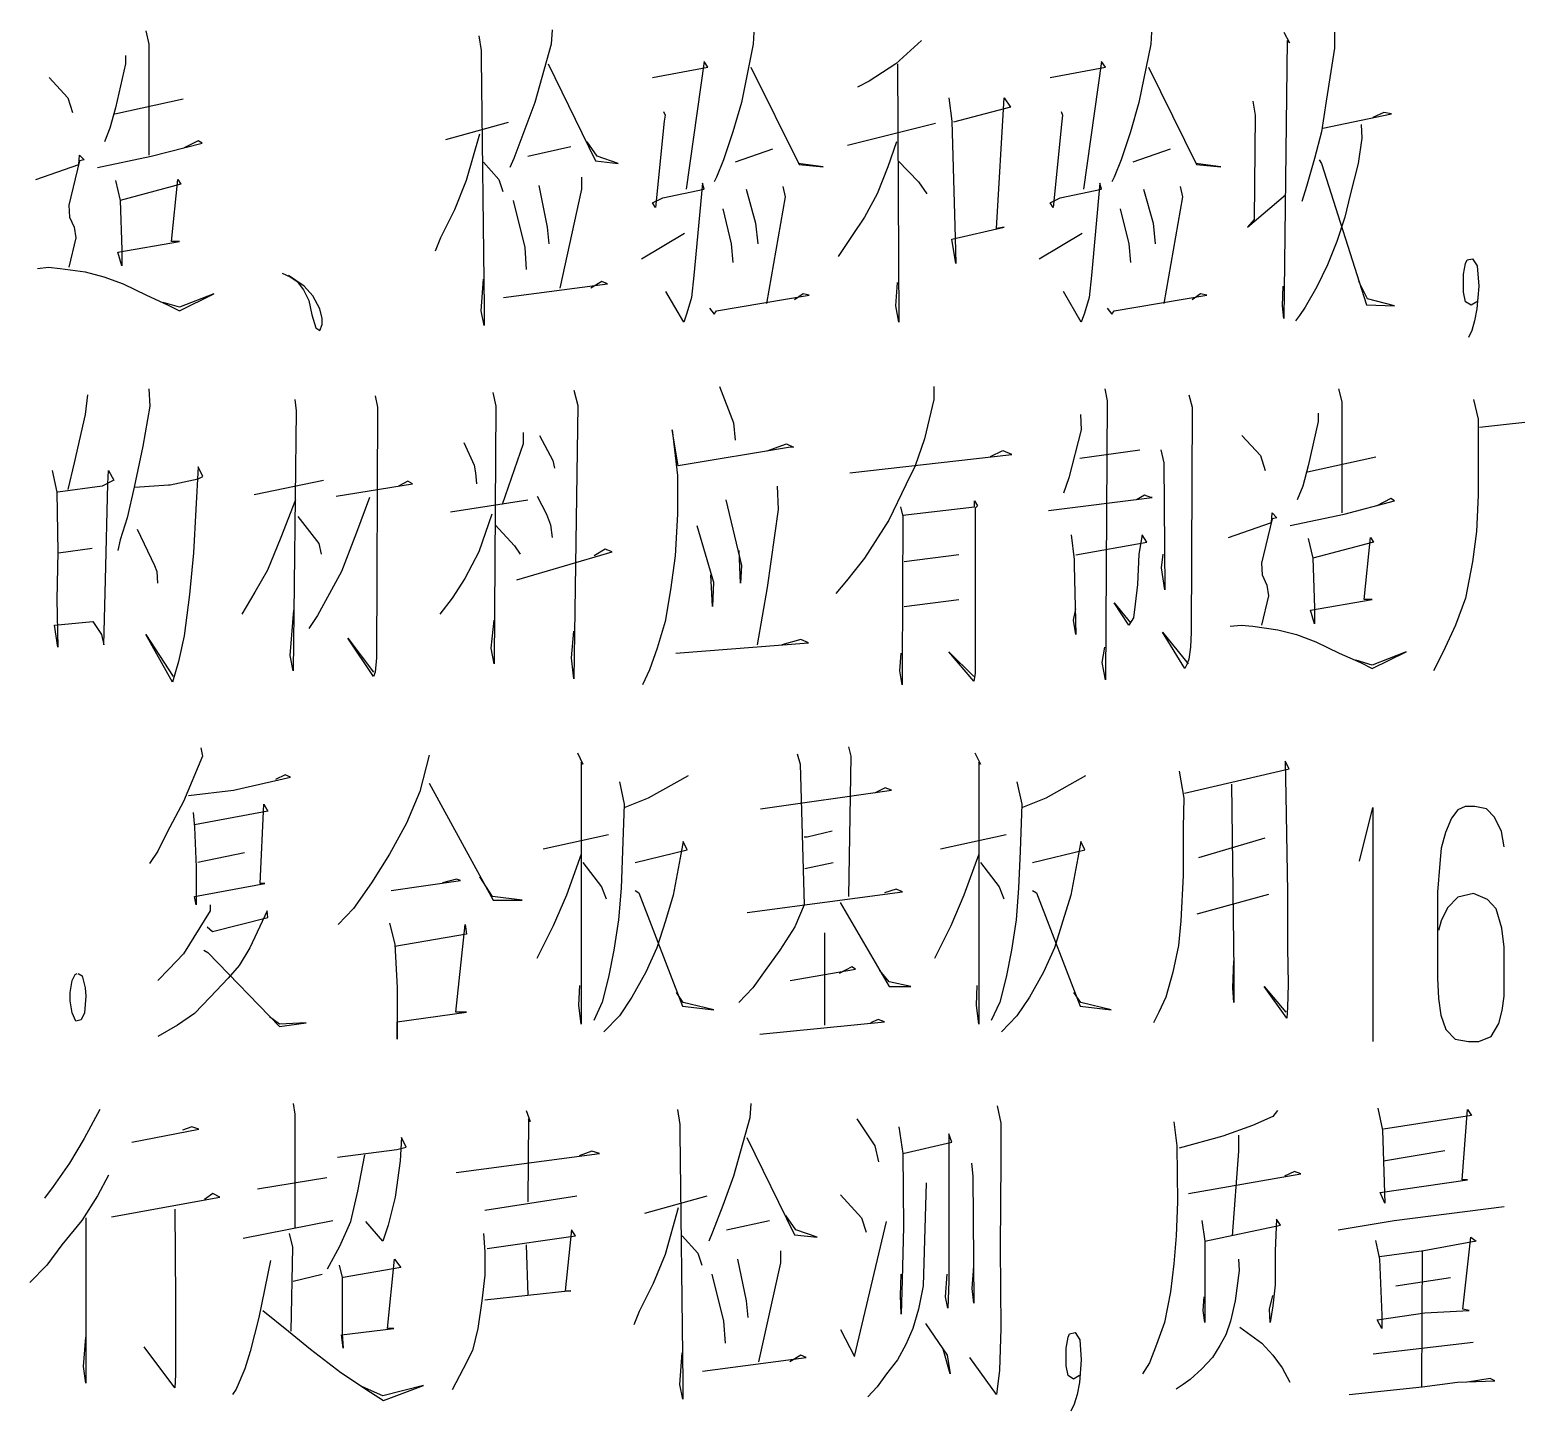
# Model space of a CAD drawing. Extents: x 0 to 8410, y 0 to 11890.
# Drawn here: x 6720.4 to 6969.6, y 11384.8 to 11616.4 of the extents above; entities that cross this region are included whole.
import ezdxf

# ---------------------------------------------------------------- set-up
doc = ezdxf.new("R2010")
doc.units = 0
doc.header["$MEASUREMENT"] = 0
doc.layers.add('6', color=7, linetype='Continuous')
doc.layers.add('8', color=7, linetype='Continuous')

# ---------------------------------------------------------------- blocks, each defined once
blk = doc.blocks.new('BLKENT759')
at = {"layer": '8', "color": 2, "linetype": 'Continuous'}
for p, q in [((6807.94, 11616.4), (6807.81, 11614)), ((6739.83, 11616.2), (6740.36, 11614)), ((6740.36, 11614), (6740.36, 11603.1)), ((6795.65, 11615.4), (6796.04, 11612.9)), ((6807.81, 11614), (6805.06, 11604.2)), ((6841.66, 11614), (6839.7, 11604.2)), ((6841.79, 11616), (6841.66, 11614)), ((6869.9, 11614.6), (6865.58, 11610.7)), ((6908.33, 11614), (6906.37, 11604.2)), ((6908.46, 11616), (6908.33, 11614)), ((6930.68, 11616), (6931.6, 11614.2)), ((6931.2, 11614.6), (6930.68, 11568)), ((6931.6, 11614.2), (6931.2, 11614.6)), ((6939.18, 11616), (6939.18, 11613.3)), ((6736.43, 11612.1), (6736.43, 11610.7)), ((6796.04, 11612.9), (6796.04, 11611.5)), ((6796.04, 11611.5), (6796.56, 11569.7)), ((6939.18, 11613.3), (6937.74, 11604.4)), ((6736.43, 11610.7), (6734.74, 11603.3)), ((6807.28, 11610.7), (6815.26, 11594.4)), ((6824.8, 11608.4), (6834.08, 11610.1)), ((6833.43, 11611.1), (6830.42, 11589.7)), ((6834.08, 11610.1), (6833.43, 11611.1)), ((6841.27, 11610.1), (6849.38, 11593.8)), ((6865.58, 11610.7), (6861.14, 11607.8)), ((6865.85, 11610.7), (6866.11, 11567.4)), ((6891.47, 11608.4), (6900.75, 11610.1)), ((6900.09, 11611.1), (6897.09, 11589.7)), ((6900.75, 11610.1), (6900.09, 11611.1)), ((6907.94, 11610.1), (6916.04, 11593.8)), ((6723.62, 11608.4), (6726.76, 11605)), ((6861.14, 11607.8), (6859.18, 11606.8)), ((6726.76, 11605), (6727.55, 11602.5)), ((6734.61, 11602.3), (6746.11, 11604.8)), ((6805.06, 11604.2), (6803.23, 11599.3)), ((6839.7, 11604.2), (6838.26, 11599.3)), ((6874.47, 11605), (6875, 11601.1)), ((6882.45, 11583.1), (6883.75, 11605)), ((6883.75, 11605), (6884.8, 11603.4)), ((6906.37, 11604.2), (6904.93, 11599.3)), ((6925.45, 11604.4), (6925.85, 11602.1)), ((6937.74, 11604.4), (6936.96, 11599.3)), ((6734.74, 11603.3), (6733.82, 11599.9)), ((6740.36, 11603.1), (6740.36, 11595.4)), ((6826.63, 11602.7), (6826.89, 11602.1)), ((6826.89, 11602.1), (6826.76, 11601.1)), ((6884.8, 11603.4), (6875.26, 11600.9)), ((6893.3, 11602.7), (6893.56, 11602.1)), ((6893.56, 11602.1), (6893.43, 11601.1)), ((6925.85, 11602.1), (6925.71, 11584.6)), ((6937.22, 11599.9), (6948.72, 11602.3)), ((6947.41, 11602.5), (6945.58, 11601.7)), ((6948.72, 11602.3), (6947.41, 11602.5)), ((6733.82, 11599.9), (6732.91, 11597.6)), ((6790.16, 11598), (6800.62, 11600.9)), ((6795.78, 11598.9), (6793.56, 11591.1)), ((6803.23, 11599.3), (6801.53, 11594.8)), ((6826.76, 11601.1), (6825.32, 11586.6)), ((6838.26, 11599.3), (6836.7, 11594.6)), ((6872.25, 11600.7), (6857.48, 11597)), ((6875, 11601.1), (6875.52, 11581.5)), ((6893.43, 11601.1), (6891.99, 11586.6)), ((6904.93, 11599.3), (6903.36, 11594.6)), ((6936.96, 11599.3), (6935.78, 11594.8)), ((6943.62, 11600.5), (6943.75, 11598.2)), ((6740.75, 11595.2), (6749.25, 11597.4)), ((6748.59, 11597.8), (6746.24, 11596.6)), ((6749.25, 11597.4), (6748.59, 11597.8)), ((6803.89, 11595.2), (6811.07, 11596.8)), ((6815.52, 11595.2), (6813.82, 11597.6)), ((6844.93, 11596.4), (6838.66, 11594.2)), ((6865.72, 11597.6), (6864.28, 11593.4)), ((6911.6, 11596.4), (6905.32, 11594.2)), ((6943.75, 11598.2), (6943.1, 11594)), ((6721.4, 11591.3), (6728.59, 11593.8)), ((6728.72, 11594.4), (6726.89, 11587)), ((6728.59, 11593.8), (6728.72, 11595.4)), ((6728.72, 11595.4), (6729.51, 11594.6)), ((6729.51, 11594.6), (6728.72, 11594.4)), ((6731.73, 11593.3), (6740.75, 11595.2)), ((6796.43, 11594.2), (6799.05, 11591.3)), ((6801.53, 11594.8), (6800.88, 11593.3)), ((6815.26, 11594.4), (6819.05, 11594)), ((6819.05, 11594), (6815.52, 11595.2)), ((6836.7, 11594.6), (6835.52, 11591.7)), ((6853.43, 11593.4), (6849.24, 11594)), ((6849.38, 11593.8), (6853.43, 11593.4)), ((6865.98, 11594.4), (6869.38, 11590.9)), ((6903.36, 11594.6), (6902.19, 11591.7)), ((6920.09, 11593.4), (6915.91, 11594)), ((6916.04, 11593.8), (6920.09, 11593.4)), ((6935.78, 11594.8), (6934.47, 11590.1)), ((6936.56, 11594.6), (6936.96, 11594)), ((6936.96, 11594), (6944.54, 11570.3)), ((6943.1, 11594), (6941.79, 11588.7)), ((6744.15, 11580.9), (6745.19, 11591.3)), ((6745.19, 11591.3), (6745.72, 11590.5)), ((6799.05, 11591.3), (6799.7, 11589.3)), ((6812.91, 11591.7), (6812.91, 11589.7)), ((6835.52, 11591.7), (6835.13, 11590.9)), ((6864.28, 11593.4), (6862.45, 11588.9)), ((6902.19, 11591.7), (6901.79, 11590.9)), ((6734.74, 11591.1), (6735.52, 11587.8)), ((6745.72, 11590.5), (6735.52, 11587.8)), ((6793.56, 11591.1), (6791.6, 11586.2)), ((6805.72, 11590.3), (6807.15, 11583.3)), ((6812.91, 11589.7), (6809.24, 11573.1)), ((6826.5, 11588.2), (6833.43, 11589.7)), ((6833.17, 11590.7), (6831.73, 11575.2)), ((6833.43, 11589.7), (6833.17, 11590.7)), ((6840.49, 11589.7), (6842.06, 11584)), ((6846.63, 11590.1), (6847.02, 11588.4)), ((6862.45, 11588.9), (6860.36, 11585)), ((6869.38, 11590.9), (6870.81, 11588.9)), ((6893.17, 11588.2), (6900.09, 11589.7)), ((6899.83, 11590.7), (6898.39, 11575.2)), ((6900.09, 11589.7), (6899.83, 11590.7)), ((6907.15, 11589.7), (6908.72, 11584)), ((6913.3, 11590.1), (6913.69, 11588.4)), ((6934.47, 11590.1), (6933.69, 11587.6)), ((6726.89, 11587), (6727.02, 11585)), ((6735.52, 11587.8), (6735.78, 11579.5)), ((6801.4, 11587.8), (6803.36, 11579.9)), ((6824.8, 11587.4), (6826.5, 11588.2)), ((6825.32, 11586.6), (6824.8, 11587.4)), ((6836.56, 11586.4), (6838, 11580.5)), ((6847.02, 11588.4), (6843.89, 11570.5)), ((6891.47, 11587.4), (6893.17, 11588.2)), ((6891.99, 11586.6), (6891.47, 11587.4)), ((6903.23, 11586.4), (6904.67, 11580.5)), ((6913.69, 11588.4), (6910.55, 11570.5)), ((6924.54, 11583.3), (6930.94, 11588.7)), ((6941.79, 11588.7), (6940.88, 11585)), ((6727.02, 11585), (6727.81, 11583.3)), ((6791.6, 11586.2), (6789.24, 11581.5)), ((6842.06, 11584), (6842.45, 11580.5)), ((6860.36, 11585), (6858.26, 11581.9)), ((6908.72, 11584), (6909.11, 11580.5)), ((6925.71, 11584.6), (6924.54, 11583.3)), ((6940.88, 11585), (6939.57, 11580.9)), ((6728.07, 11581.5), (6726.89, 11576.6)), ((6727.81, 11583.3), (6728.07, 11581.5)), ((6789.24, 11581.5), (6788.33, 11579.3)), ((6807.15, 11583.3), (6807.42, 11580.5)), ((6822.97, 11578), (6830.16, 11582.3)), ((6858.26, 11581.9), (6855.91, 11578.4)), ((6875, 11581.3), (6883.75, 11583.3)), ((6875.52, 11581.5), (6875.65, 11577.2)), ((6883.75, 11583.3), (6882.45, 11583.1)), ((6889.64, 11578), (6896.83, 11582.3)), ((6735.13, 11579.1), (6745.45, 11580.9)), ((6735.78, 11576.8), (6735.13, 11579.1)), ((6735.78, 11579.5), (6735.78, 11576.8)), ((6745.45, 11580.9), (6744.15, 11580.9)), ((6803.36, 11579.9), (6803.62, 11576.2)), ((6838, 11580.5), (6838.26, 11577.4)), ((6875.65, 11577.2), (6875, 11581.3)), ((6904.67, 11580.5), (6904.93, 11577.4)), ((6939.57, 11580.9), (6938, 11577)), ((6721.66, 11576.4), (6723.49, 11576.6)), ((6723.49, 11576.6), (6725.45, 11576.4)), ((6725.45, 11576.4), (6729.64, 11575.8)), ((6938, 11577), (6936.17, 11573.3)), ((6960.81, 11575.4), (6961.14, 11577.2)), ((6961.14, 11577.2), (6961.4, 11577.8)), ((6961.4, 11577.8), (6962.32, 11578)), ((6962.32, 11578), (6963.1, 11576.8)), ((6963.1, 11576.8), (6963.36, 11573.4)), ((6729.64, 11575.8), (6732.77, 11575)), ((6732.77, 11575), (6736.04, 11573.8)), ((6762.71, 11575.6), (6764.02, 11575)), ((6766.37, 11573.4), (6763.75, 11575.2)), ((6764.02, 11575), (6765.19, 11574.2)), ((6765.19, 11574.2), (6766.24, 11572.8)), ((6796.04, 11569.3), (6796.43, 11574.6)), ((6816.3, 11574.2), (6814.47, 11573.1)), ((6817.22, 11573.8), (6816.3, 11574.2)), ((6831.73, 11575.2), (6831.34, 11571.5)), ((6865.58, 11570.1), (6865.85, 11574)), ((6898.39, 11575.2), (6898, 11571.5)), ((6944.67, 11571.3), (6943.23, 11574.2)), ((6960.81, 11572.4), (6960.81, 11575.4)), ((6736.04, 11573.8), (6739.96, 11571.9)), ((6739.96, 11571.9), (6743.49, 11570.3)), ((6745.45, 11569.3), (6751.21, 11572.1)), ((6751.21, 11572.1), (6745.45, 11569.9)), ((6766.24, 11572.8), (6767.15, 11571)), ((6767.81, 11571.8), (6766.37, 11573.4)), ((6768.98, 11569.6), (6767.81, 11571.8)), ((6799.83, 11571.5), (6817.22, 11573.8)), ((6830.03, 11567.4), (6827.02, 11572.5)), ((6831.34, 11571.5), (6830.55, 11568.9)), ((6835.52, 11569.3), (6851.07, 11571.9)), ((6850.03, 11572.1), (6848.59, 11571.1)), ((6851.07, 11571.9), (6850.03, 11572.1)), ((6896.7, 11567.4), (6893.69, 11572.5)), ((6898, 11571.5), (6897.22, 11568.9)), ((6902.19, 11569.3), (6917.74, 11571.9)), ((6916.7, 11572.1), (6915.26, 11571.1)), ((6917.74, 11571.9), (6916.7, 11572.1)), ((6930.42, 11570.1), (6930.55, 11573.4)), ((6936.17, 11573.3), (6934.21, 11569.9)), ((6961.14, 11570.8), (6960.81, 11572.4)), ((6963.36, 11573.4), (6963.03, 11569.6)), ((6745.45, 11569.9), (6742.71, 11570.7)), ((6743.49, 11570.3), (6745.45, 11569.3)), ((6767.15, 11571), (6767.68, 11568.6)), ((6769.38, 11568), (6768.98, 11569.6)), ((6796.56, 11566.8), (6796.04, 11569.3)), ((6796.56, 11569.7), (6796.56, 11566.8)), ((6830.55, 11568.9), (6830.03, 11567.4)), ((6834.34, 11569.7), (6835.13, 11568.7)), ((6835.13, 11568.7), (6835.52, 11569.3)), ((6866.11, 11567.4), (6865.58, 11570.1)), ((6897.22, 11568.9), (6896.7, 11567.4)), ((6901.01, 11569.7), (6901.79, 11568.7)), ((6901.79, 11568.7), (6902.19, 11569.3)), ((6930.68, 11568), (6930.42, 11570.1)), ((6934.21, 11569.9), (6933.3, 11568.5)), ((6944.54, 11570.3), (6949.24, 11570.1)), ((6949.24, 11570.1), (6944.67, 11571.3)), ((6962.05, 11570.2), (6961.14, 11570.8)), ((6963.03, 11570.8), (6962.05, 11570.2)), ((6963.03, 11569.6), (6962.64, 11567.6)), ((6767.68, 11568.6), (6768.33, 11566.4)), ((6768.33, 11566.4), (6768.98, 11566)), ((6768.98, 11566), (6769.38, 11567)), ((6769.38, 11567), (6769.38, 11568)), ((6933.3, 11568.5), (6932.64, 11567.6)), ((6962.64, 11567.6), (6962.19, 11566)), ((6962.19, 11566), (6961.6, 11564.8)), ((6836.04, 11556.6), (6838.39, 11550.5)), ((6871.99, 11556.6), (6871.99, 11554.4)), ((6730.03, 11555.2), (6729.64, 11551.9)), ((6740.36, 11556.2), (6740.49, 11553.3)), ((6764.8, 11554.4), (6765.06, 11552.5)), ((6778.26, 11555), (6778.66, 11553.1)), ((6798, 11555.6), (6798.53, 11553.3)), ((6811.6, 11556), (6812.25, 11553.4)), ((6871.99, 11554.4), (6870.42, 11547.8)), ((6900.62, 11556.2), (6901.01, 11554.2)), ((6901.01, 11554.2), (6900.75, 11507.4)), ((6914.73, 11555.2), (6915.26, 11553.1)), ((6939.83, 11556.2), (6940.36, 11554)), ((6940.36, 11554), (6940.36, 11543.1)), ((6962.45, 11554.4), (6963.23, 11551.1)), ((6729.64, 11551.9), (6727.81, 11543.8)), ((6740.49, 11553.3), (6739.31, 11546.6)), ((6765.06, 11552.5), (6764.54, 11508.9)), ((6778.66, 11553.1), (6778.53, 11511.1)), ((6798.53, 11553.3), (6798.26, 11510.1)), ((6812.25, 11553.4), (6811.6, 11507.6)), ((6896.56, 11551.9), (6896.7, 11549.3)), ((6915.26, 11553.1), (6915.13, 11515.4)), ((6936.43, 11552.1), (6936.43, 11550.7)), ((6985.06, 11552.1), (6963.49, 11549.7)), ((6829.11, 11543.3), (6828.07, 11549.3)), ((6828.07, 11549.3), (6828.98, 11541.7)), ((6838.39, 11550.5), (6838.66, 11547.6)), ((6896.7, 11549.3), (6894.6, 11541.3)), ((6936.43, 11550.7), (6934.73, 11543.3)), ((6963.23, 11551.1), (6963.23, 11544.4)), ((6739.31, 11546.6), (6737.87, 11539.7)), ((6793.17, 11547.2), (6794.87, 11543.4)), ((6803.1, 11547), (6799.57, 11536.8)), ((6803.1, 11548.9), (6803.1, 11547)), ((6805.85, 11548.4), (6808.07, 11544.2)), ((6844.02, 11545.8), (6847.28, 11547)), ((6847.28, 11547), (6848.46, 11546.4)), ((6870.42, 11547.8), (6868.85, 11543.3)), ((6923.62, 11548.4), (6926.76, 11545)), ((6808.07, 11544.2), (6808.33, 11542.9)), ((6847.94, 11546.4), (6829.11, 11543.3)), ((6848.46, 11546.4), (6847.94, 11546.4)), ((6857.87, 11542.1), (6885.06, 11545.2)), ((6883.49, 11545.8), (6881.4, 11544.8)), ((6885.06, 11545.2), (6883.62, 11545.8)), ((6896.43, 11544.6), (6906.5, 11546)), ((6910.03, 11546), (6910.55, 11543.8)), ((6926.76, 11545), (6927.54, 11542.5)), ((6934.6, 11542.3), (6946.11, 11544.8)), ((6963.23, 11544.4), (6963.23, 11538.4)), ((6724.15, 11542.5), (6724.93, 11538.9)), ((6727.81, 11543.8), (6726.76, 11539.3)), ((6733.43, 11540.3), (6733.56, 11542.5)), ((6733.56, 11542.5), (6734.47, 11540.9)), ((6748.59, 11543.1), (6748.2, 11536)), ((6749.38, 11541.5), (6748.59, 11543.1)), ((6748.59, 11541.1), (6749.38, 11541.5)), ((6794.87, 11543.4), (6795.13, 11542.1)), ((6795.13, 11542.1), (6795.26, 11540.3)), ((6828.98, 11541.7), (6828.98, 11535.2)), ((6868.85, 11543.3), (6867.28, 11540.1)), ((6910.55, 11543.8), (6910.68, 11522.5)), ((6934.73, 11543.3), (6933.82, 11539.9)), ((6940.36, 11543.1), (6940.36, 11535.4)), ((6732.51, 11539.9), (6725.06, 11538.9)), ((6734.47, 11540.9), (6732.51, 11539.9)), ((6733.04, 11524.2), (6733.43, 11540.3)), ((6737.87, 11539.7), (6736.7, 11534.6)), ((6738, 11539.7), (6743.62, 11540.1)), ((6743.62, 11540.1), (6743.89, 11540.1)), ((6743.89, 11540.1), (6748.59, 11541.1)), ((6758, 11538.5), (6769.64, 11540.9)), ((6771.73, 11538.2), (6784.54, 11540.3)), ((6783.75, 11540.7), (6782.19, 11539.9)), ((6784.54, 11540.3), (6783.75, 11540.7)), ((6845.72, 11539.9), (6845.85, 11536)), ((6867.28, 11540.1), (6864.41, 11534.2)), ((6894.6, 11541.3), (6893.69, 11538.7)), ((6933.82, 11539.9), (6932.9, 11537.6)), ((6724.93, 11538.9), (6725.06, 11528.9)), ((6764.93, 11537.6), (6762.45, 11531.3)), ((6777.35, 11538), (6775.13, 11532.1)), ((6790.94, 11535.6), (6803.89, 11537.6)), ((6805.45, 11538.2), (6807.02, 11535.2)), ((6837.09, 11537.6), (6839.7, 11526.6)), ((6878.79, 11536.4), (6878.79, 11537.4)), ((6878.79, 11537.4), (6879.31, 11536.6)), ((6879.31, 11536.6), (6878.92, 11536.2)), ((6891.2, 11535.8), (6908.59, 11538)), ((6907.28, 11538.4), (6905.98, 11537.6)), ((6908.33, 11538), (6907.28, 11538.4)), ((6908.59, 11538), (6908.33, 11538)), ((6940.75, 11535.2), (6949.24, 11537.4)), ((6948.59, 11537.8), (6946.24, 11536.6)), ((6949.24, 11537.4), (6948.59, 11537.8)), ((6963.23, 11538.4), (6962.97, 11532.3)), ((6736.7, 11534.6), (6735.52, 11530.9)), ((6748.2, 11536), (6747.81, 11528.7)), ((6765.32, 11534.8), (6768.85, 11530.3)), ((6797.87, 11535.2), (6795.65, 11528.9)), ((6807.02, 11535.2), (6807.68, 11533.4)), ((6828.98, 11535.2), (6828.59, 11528.2)), ((6845.85, 11536), (6844.02, 11522.9)), ((6864.41, 11534.2), (6860.36, 11527.8)), ((6866.37, 11536.4), (6866.76, 11534.8)), ((6866.76, 11534.8), (6866.63, 11509.1)), ((6866.76, 11535), (6878.79, 11536.4)), ((6878.92, 11536.2), (6878.92, 11508.5)), ((6928.72, 11534.4), (6926.89, 11527)), ((6928.59, 11533.8), (6928.72, 11535.4)), ((6928.72, 11535.4), (6929.51, 11534.6)), ((6929.51, 11534.6), (6928.72, 11534.4)), ((6931.73, 11533.3), (6940.75, 11535.2)), ((6738.4, 11532.7), (6741.27, 11526.6)), ((6775.13, 11532.1), (6772.64, 11525.6)), ((6798.4, 11533.4), (6801.66, 11529.9)), ((6807.68, 11533.4), (6807.94, 11531.3)), ((6832.25, 11533.3), (6835, 11523.8)), ((6895, 11531.7), (6895.52, 11527.6)), ((6906.89, 11531.7), (6906.37, 11528.5)), ((6907.68, 11530.5), (6906.89, 11531.7)), ((6921.4, 11531.3), (6928.59, 11533.8)), ((6962.97, 11532.3), (6962.32, 11527.2)), ((6725.19, 11528.7), (6730.81, 11529.5)), ((6735.52, 11530.9), (6735.13, 11529.1)), ((6762.45, 11531.3), (6760.23, 11525.8)), ((6768.85, 11530.3), (6769.24, 11528.5)), ((6801.66, 11529.9), (6802.58, 11528.5)), ((6816.83, 11529.3), (6815, 11528.2)), ((6818, 11528.9), (6816.83, 11529.3)), ((6839.57, 11523.6), (6839.31, 11529.1)), ((6895.78, 11528.4), (6907.68, 11530.5)), ((6934.73, 11531.1), (6935.52, 11527.8)), ((6945.71, 11530.5), (6935.52, 11527.8)), ((6944.15, 11520.9), (6945.19, 11531.3)), ((6945.19, 11531.3), (6945.71, 11530.5)), ((6725.06, 11528.9), (6724.93, 11520.9)), ((6741.27, 11526.6), (6741.66, 11525.6)), ((6747.81, 11528.7), (6747.15, 11521.7)), ((6795.65, 11528.9), (6793.3, 11524.4)), ((6802.06, 11524.2), (6818, 11528.9)), ((6828.59, 11528.2), (6827.81, 11522.5)), ((6839.7, 11526.6), (6839.57, 11523.6)), ((6860.36, 11527.8), (6857.35, 11524)), ((6876.17, 11528.4), (6867.02, 11527.2)), ((6895.52, 11527.6), (6895.52, 11526.6)), ((6895.52, 11526.6), (6895.78, 11515)), ((6906.37, 11528.5), (6906.11, 11523.4)), ((6910.16, 11526.2), (6910.42, 11528.5)), ((6926.89, 11527), (6927.02, 11525)), ((6935.52, 11527.8), (6935.78, 11519.5)), ((6962.32, 11527.2), (6961.14, 11521.1)), ((6732.77, 11513.3), (6733.04, 11524.2)), ((6741.66, 11525.6), (6741.79, 11523.6)), ((6760.23, 11525.8), (6758.13, 11522.1)), ((6772.64, 11525.6), (6770.29, 11521.3)), ((6793.3, 11524.4), (6791.21, 11521.1)), ((6834.87, 11519.7), (6834.6, 11525)), ((6857.35, 11524), (6855.52, 11521.9)), ((6910.68, 11522.5), (6910.16, 11526.2)), ((6927.02, 11525), (6927.81, 11523.3)), ((6747.15, 11521.7), (6746.24, 11514.8)), ((6758.13, 11522.1), (6755.91, 11518.4)), ((6827.81, 11522.5), (6826.89, 11517.2)), ((6835, 11523.8), (6834.87, 11519.7)), ((6844.02, 11522.9), (6842.32, 11513.3)), ((6906.11, 11523.4), (6905.71, 11520.1)), ((6928.07, 11521.5), (6926.89, 11516.6)), ((6927.81, 11523.3), (6928.07, 11521.5)), ((6724.93, 11520.9), (6725.06, 11512.9)), ((6764.02, 11511.5), (6764.67, 11519.1)), ((6770.29, 11521.3), (6768.59, 11518.2)), ((6791.21, 11521.1), (6789.11, 11518.4)), ((6867.02, 11519.7), (6876.17, 11520.9)), ((6895.39, 11517.4), (6895.78, 11519.3)), ((6904.67, 11516.6), (6902.19, 11520.3)), ((6902.19, 11520.3), (6904.93, 11517)), ((6905.71, 11520.1), (6905.45, 11517.8)), ((6935.13, 11519.1), (6945.45, 11520.9)), ((6935.78, 11516.8), (6935.13, 11519.1)), ((6935.78, 11519.5), (6935.78, 11516.8)), ((6945.45, 11520.9), (6944.15, 11520.9)), ((6961.14, 11521.1), (6959.44, 11516.6)), ((6724.54, 11516.6), (6730.94, 11517.2)), ((6725.06, 11512.9), (6724.54, 11516.6)), ((6730.94, 11517.2), (6732.38, 11515)), ((6768.59, 11518.2), (6767.15, 11516)), ((6797.74, 11512.7), (6798.26, 11517.4)), ((6826.89, 11517.2), (6825.58, 11512.7)), ((6895.78, 11515), (6895.39, 11517.4)), ((6905.45, 11517.8), (6904.67, 11516.6)), ((6921.66, 11516.4), (6923.49, 11516.6)), ((6923.49, 11516.6), (6925.45, 11516.4)), ((6959.44, 11516.6), (6957.35, 11512.1)), ((6732.38, 11515), (6732.77, 11513.3)), ((6744.28, 11507), (6739.83, 11515)), ((6739.83, 11515), (6744.41, 11508)), ((6746.24, 11514.8), (6745.32, 11510.5)), ((6778, 11508), (6773.69, 11514.4)), ((6773.69, 11514.4), (6778, 11508.7)), ((6811.21, 11511.1), (6811.6, 11515.6)), ((6849.64, 11514.2), (6846.5, 11513.3)), ((6850.94, 11513.6), (6849.64, 11514.2)), ((6914.08, 11509.3), (6910.29, 11515.4)), ((6910.29, 11515.4), (6914.6, 11510.1)), ((6915.13, 11515.4), (6915, 11512.9)), ((6925.45, 11516.4), (6929.64, 11515.8)), ((6929.64, 11515.8), (6932.77, 11515)), ((6932.77, 11515), (6936.04, 11513.8)), ((6798.26, 11510.1), (6797.74, 11512.7)), ((6825.58, 11512.7), (6824.28, 11509.1)), ((6828.72, 11511.9), (6850.94, 11513.6)), ((6866.24, 11508.9), (6866.5, 11511.9)), ((6878.66, 11507.2), (6874.47, 11512.1)), ((6874.47, 11512.1), (6878.66, 11508)), ((6900.22, 11510.3), (6900.62, 11512.9)), ((6915, 11512.9), (6914.73, 11510.9)), ((6936.04, 11513.8), (6939.96, 11511.9)), ((6939.96, 11511.9), (6943.49, 11510.3)), ((6945.45, 11509.3), (6951.2, 11512.1)), ((6951.2, 11512.1), (6945.45, 11509.9)), ((6957.35, 11512.1), (6955.78, 11508.9)), ((6745.32, 11510.5), (6744.28, 11507)), ((6764.54, 11508.9), (6764.02, 11511.5)), ((6778.53, 11511.1), (6778.26, 11508.7)), ((6811.6, 11507.6), (6811.21, 11511.1)), ((6824.28, 11509.1), (6823.1, 11506.6)), ((6866.63, 11509.1), (6866.63, 11506.6)), ((6900.75, 11507.4), (6900.22, 11510.3)), ((6914.47, 11510.1), (6914.08, 11509.3)), ((6914.73, 11510.9), (6914.47, 11510.1)), ((6945.45, 11509.9), (6942.71, 11510.7)), ((6943.49, 11510.3), (6945.45, 11509.3)), ((6778.26, 11508.7), (6778, 11508)), ((6866.63, 11506.6), (6866.24, 11508.9)), ((6878.92, 11508.5), (6878.66, 11507.2)), ((6749.31, 11494.6), (6746.17, 11487)), ((6749.05, 11496), (6749.31, 11494.6)), ((6787.35, 11494.8), (6785.78, 11488.7)), ((6812.19, 11495.2), (6813.1, 11493.3)), ((6849.05, 11495), (6849.57, 11493.3)), ((6857.68, 11496.2), (6858.07, 11494.6)), ((6858.07, 11494.6), (6857.68, 11471.1)), ((6878.85, 11495.2), (6879.77, 11493.3)), ((6813.1, 11493.3), (6812.84, 11493.6)), ((6812.84, 11493.6), (6812.84, 11449.7)), ((6849.57, 11493.3), (6850.23, 11469.7)), ((6879.77, 11493.3), (6879.51, 11493.6)), ((6879.51, 11493.6), (6879.51, 11449.7)), ((6913.1, 11492.1), (6913.89, 11487.6)), ((6914.02, 11488.4), (6931.53, 11492.5)), ((6931.53, 11492.5), (6930.88, 11493.8)), ((6930.88, 11493.8), (6931.01, 11488)), ((6754.54, 11488.9), (6764.08, 11491.1)), ((6763.17, 11491.5), (6761.6, 11490.7)), ((6764.08, 11491.1), (6763.17, 11491.5)), ((6787.35, 11490.1), (6798.07, 11470.5)), ((6819.25, 11490.3), (6820.03, 11486.6)), ((6830.75, 11491.3), (6824.08, 11487.6)), ((6863.82, 11489.3), (6861.99, 11488.4)), ((6864.87, 11488.9), (6863.82, 11489.3)), ((6885.91, 11490.3), (6886.7, 11486.6)), ((6897.42, 11491.3), (6890.75, 11487.6)), ((6921.86, 11489.9), (6922.25, 11458.7)), ((6746.17, 11487), (6743.43, 11481.9)), ((6746.96, 11488), (6754.54, 11488.9)), ((6758.98, 11473.3), (6759.64, 11486.6)), ((6759.64, 11486.6), (6760.29, 11485.4)), ((6785.78, 11488.7), (6783.56, 11483.4)), ((6820.03, 11486.6), (6819.77, 11478.7)), ((6824.08, 11487.6), (6820.16, 11486)), ((6842.91, 11485.8), (6864.87, 11488.9)), ((6886.7, 11486.6), (6886.43, 11478.7)), ((6890.75, 11487.6), (6886.83, 11486)), ((6913.89, 11487.6), (6913.75, 11482.7)), ((6931.01, 11488), (6931.27, 11471.9)), ((6747.74, 11485.2), (6748, 11482.7)), ((6760.29, 11485.4), (6748, 11483.1)), ((6943.36, 11477), (6945.58, 11486)), ((6945.58, 11486), (6945.58, 11446.8)), ((6958.79, 11484.2), (6957.74, 11481.8)), ((6959.83, 11485.6), (6958.79, 11484.2)), ((6961.08, 11486.2), (6959.83, 11485.6)), ((6962.71, 11486.2), (6961.08, 11486.2)), ((6964.67, 11485.8), (6962.71, 11486.2)), ((6965.98, 11484.4), (6964.67, 11485.8)), ((6967.15, 11482), (6965.98, 11484.4)), ((6743.43, 11481.9), (6741.86, 11478.7)), ((6748, 11482.7), (6748.27, 11476)), ((6783.56, 11483.4), (6780.68, 11478.2)), ((6850.75, 11481.1), (6854.93, 11482.1)), ((6913.75, 11482.7), (6913.75, 11474.6)), ((6957.74, 11481.8), (6957.02, 11479.2)), ((6967.61, 11479.4), (6967.15, 11482)), ((6806.44, 11479.1), (6817.42, 11481.5)), ((6829.96, 11480.3), (6829.44, 11477.6)), ((6830.62, 11478.9), (6829.96, 11480.3)), ((6850.23, 11481.1), (6850.75, 11481.1)), ((6873.1, 11479.1), (6884.08, 11481.5)), ((6896.63, 11480.3), (6896.11, 11477.6)), ((6897.28, 11478.9), (6896.63, 11480.3)), ((6927.48, 11480.9), (6916.37, 11477.6)), ((6957.02, 11479.2), (6956.83, 11476.6)), ((6741.86, 11478.7), (6740.42, 11476.6)), ((6756.37, 11478.4), (6748.53, 11476.8)), ((6780.68, 11478.2), (6777.68, 11473.4)), ((6812.84, 11478.2), (6810.36, 11471.3)), ((6813.1, 11476.8), (6816.24, 11472.7)), ((6819.77, 11478.7), (6819.51, 11472.5)), ((6821.86, 11476.8), (6830.62, 11478.9)), ((6829.44, 11477.6), (6828.27, 11471.3)), ((6850.36, 11475.8), (6855.06, 11476.8)), ((6879.51, 11478.2), (6877.02, 11471.3)), ((6879.77, 11476.8), (6882.91, 11472.7)), ((6886.43, 11478.7), (6886.17, 11472.5)), ((6888.53, 11476.8), (6897.28, 11478.9)), ((6896.11, 11477.6), (6894.93, 11471.3)), ((6748.27, 11476), (6748.27, 11469.7)), ((6797.94, 11471.1), (6795.85, 11474.4)), ((6913.75, 11474.6), (6913.36, 11467)), ((6956.83, 11476.6), (6956.43, 11471.8)), ((6748, 11471.1), (6759.77, 11473.3)), ((6759.77, 11473.3), (6758.98, 11473.3)), ((6777.68, 11473.4), (6774.67, 11469.1)), ((6780.95, 11472.1), (6792.58, 11473.8)), ((6791.93, 11474), (6789.57, 11473.4)), ((6792.58, 11473.8), (6791.93, 11474)), ((6816.24, 11472.7), (6817.02, 11470.7)), ((6819.51, 11472.5), (6819.11, 11467.2)), ((6821.86, 11472.1), (6822.51, 11471.7)), ((6822.51, 11471.7), (6829.83, 11452.7)), ((6840.68, 11468.4), (6866.7, 11471.9)), ((6865.65, 11472.3), (6863.69, 11471.7)), ((6866.7, 11471.9), (6865.65, 11472.3)), ((6882.91, 11472.7), (6883.69, 11470.7)), ((6886.17, 11472.5), (6885.78, 11467.2)), ((6888.53, 11472.1), (6889.18, 11471.7)), ((6889.18, 11471.7), (6896.5, 11452.7)), ((6931.27, 11471.9), (6931.27, 11463.4)), ((6956.43, 11471.8), (6956.43, 11457.4)), ((6748.27, 11469.7), (6748, 11471.1)), ((6750.62, 11469.7), (6750.62, 11468.7)), ((6802.91, 11470.5), (6797.94, 11471.1)), ((6798.07, 11470.5), (6802.91, 11470.5)), ((6810.36, 11471.3), (6808.13, 11466.2)), ((6828.27, 11471.3), (6826.96, 11467)), ((6850.23, 11469.7), (6848.66, 11466)), ((6856.24, 11470.1), (6864.47, 11456)), ((6877.02, 11471.3), (6874.8, 11466.2)), ((6894.93, 11471.3), (6893.62, 11467)), ((6916.11, 11468.2), (6928.13, 11471.5)), ((6958.13, 11469.2), (6957.02, 11467)), ((6959.83, 11471), (6958.13, 11469.2)), ((6962.45, 11471.6), (6959.83, 11471)), ((6964.8, 11470.6), (6962.45, 11471.6)), ((6966.24, 11469), (6964.8, 11470.6)), ((6750.62, 11468.7), (6746.17, 11461.5)), ((6751.01, 11465.2), (6760.29, 11467.6)), ((6760.16, 11468.7), (6757.29, 11462.5)), ((6760.29, 11467.6), (6760.16, 11468.7)), ((6774.67, 11469.1), (6772.06, 11466.4)), ((6819.11, 11467.2), (6818.33, 11462.1)), ((6826.96, 11467), (6825.52, 11462.5)), ((6885.78, 11467.2), (6885, 11462.1)), ((6893.62, 11467), (6892.19, 11462.5)), ((6913.36, 11467), (6912.97, 11462.9)), ((6957.02, 11467), (6956.57, 11465.4)), ((6967.22, 11465.8), (6966.24, 11469)), ((6750.1, 11466), (6751.01, 11465.2)), ((6780.68, 11466.6), (6781.6, 11463.1)), ((6793.62, 11464.8), (6781.6, 11462.7)), ((6791.8, 11451.7), (6793.36, 11466.4)), ((6793.36, 11466.4), (6793.62, 11464.8)), ((6808.13, 11466.2), (6806.3, 11462.5)), ((6848.66, 11466), (6846.17, 11462.1)), ((6853.62, 11465), (6853.62, 11449.5)), ((6874.8, 11466.2), (6872.97, 11462.5)), ((6967.61, 11462.6), (6967.22, 11465.8)), ((6749.57, 11462.1), (6750.23, 11461.7)), ((6750.23, 11461.7), (6762.25, 11449.3)), ((6757.29, 11462.5), (6755.46, 11459.5)), ((6781.6, 11463.1), (6781.99, 11455.8)), ((6806.3, 11462.5), (6805.39, 11460.7)), ((6818.33, 11462.1), (6817.42, 11457.6)), ((6825.52, 11462.5), (6823.69, 11458.4)), ((6846.17, 11462.1), (6843.69, 11458.7)), ((6872.97, 11462.5), (6872.06, 11460.7)), ((6885, 11462.1), (6884.08, 11457.6)), ((6892.19, 11462.5), (6890.36, 11458.4)), ((6912.97, 11462.9), (6912.06, 11458.4)), ((6931.27, 11463.4), (6931.27, 11462.5)), ((6931.27, 11462.5), (6931.4, 11456.4)), ((6967.61, 11457.2), (6967.61, 11462.6)), ((6746.17, 11461.5), (6743.69, 11458.9)), ((6755.46, 11459.5), (6753.63, 11457.4)), ((6858.2, 11459.3), (6856.11, 11458.2)), ((6858.85, 11458.9), (6858.2, 11459.3)), ((6922.12, 11455.8), (6922.25, 11460.3)), ((6727.29, 11456), (6727.48, 11457)), ((6727.48, 11457), (6728, 11458)), ((6728, 11458), (6728.33, 11458.2)), ((6728.46, 11458.2), (6729.18, 11457.8)), ((6729.18, 11457.8), (6729.64, 11455.8)), ((6743.69, 11458.9), (6741.86, 11457)), ((6753.63, 11457.4), (6750.62, 11454.2)), ((6817.42, 11457.6), (6816.37, 11453.4)), ((6823.69, 11458.4), (6821.34, 11454.2)), ((6843.69, 11458.7), (6841.6, 11455.8)), ((6847.87, 11457), (6858.85, 11458.9)), ((6864.47, 11456.8), (6862.91, 11458.7)), ((6868.13, 11456), (6864.47, 11456.8)), ((6884.08, 11457.6), (6883.04, 11453.4)), ((6890.36, 11458.4), (6888, 11454.2)), ((6912.06, 11458.4), (6910.88, 11454.2)), ((6922.25, 11458.7), (6922.25, 11453.3)), ((6956.43, 11457.4), (6956.57, 11454)), ((6967.61, 11454.4), (6967.61, 11457.2)), ((6727.15, 11455), (6727.29, 11456)), ((6727.15, 11453.6), (6727.15, 11455)), ((6729.77, 11454.4), (6729.57, 11451.6)), ((6729.64, 11455.8), (6729.77, 11454.4)), ((6750.62, 11454.2), (6748, 11451.5)), ((6781.99, 11455.8), (6781.99, 11447.2)), ((6812.45, 11452.9), (6812.58, 11456.2)), ((6821.34, 11454.2), (6819.25, 11451.1)), ((6829.96, 11453.3), (6828.79, 11455)), ((6841.6, 11455.8), (6839.25, 11453.3)), ((6864.47, 11456), (6868.13, 11456)), ((6879.11, 11452.9), (6879.25, 11456.2)), ((6888, 11454.2), (6885.91, 11451.1)), ((6896.63, 11453.3), (6895.45, 11455)), ((6910.88, 11454.2), (6909.7, 11451.7)), ((6922.25, 11453.3), (6922.12, 11455.8)), ((6931.14, 11450.7), (6927.35, 11456)), ((6927.35, 11456), (6931.01, 11451.7)), ((6931.4, 11456.4), (6931.27, 11452.5)), ((6967.28, 11452), (6967.61, 11454.4)), ((6727.48, 11451.6), (6727.15, 11453.6)), ((6781.99, 11450.1), (6793.62, 11451.7)), ((6793.62, 11451.7), (6791.8, 11451.7)), ((6812.84, 11449.7), (6812.45, 11452.9)), ((6816.37, 11453.4), (6814.93, 11450.3)), ((6829.83, 11452.7), (6835.06, 11452.1)), ((6835.06, 11452.1), (6829.96, 11453.3)), ((6879.51, 11449.7), (6879.11, 11452.9)), ((6883.04, 11453.4), (6881.6, 11450.3)), ((6896.5, 11452.7), (6901.73, 11452.1)), ((6901.73, 11452.1), (6896.63, 11453.3)), ((6909.7, 11451.7), (6908.79, 11449.9)), ((6931.27, 11452.5), (6931.14, 11450.7)), ((6956.57, 11454), (6956.96, 11451.2)), ((6966.7, 11449.8), (6967.28, 11452)), ((6728.07, 11450.2), (6727.48, 11451.6)), ((6728.98, 11450.4), (6728.07, 11450.2)), ((6729.57, 11451.6), (6728.98, 11450.4)), ((6745.13, 11449.5), (6741.86, 11447.6)), ((6748, 11451.5), (6745.13, 11449.5)), ((6762.25, 11449.7), (6760.55, 11450.9)), ((6762.25, 11449.3), (6766.7, 11449.9)), ((6766.7, 11449.9), (6762.25, 11449.7)), ((6781.99, 11447.2), (6781.99, 11450.1)), ((6819.25, 11451.1), (6816.63, 11448.4)), ((6842.77, 11448), (6863.69, 11450.1)), ((6862.64, 11450.5), (6861.34, 11449.9)), ((6863.69, 11450.1), (6862.64, 11450.5)), ((6885.91, 11451.1), (6883.3, 11448.4)), ((6956.96, 11451.2), (6957.81, 11448.8)), ((6965.45, 11447.6), (6966.7, 11449.8)), ((6957.81, 11448.8), (6959.38, 11447.2)), ((6959.38, 11447.2), (6961.6, 11446.8)), ((6961.6, 11446.8), (6963.36, 11446.8)), ((6963.36, 11446.8), (6965.45, 11447.6)), ((6732.12, 11435.4), (6729.51, 11430.5)), ((6764.54, 11436.4), (6764.8, 11434.6)), ((6764.8, 11434.6), (6764.8, 11415.6)), ((6803.62, 11435.2), (6804.28, 11433.4)), ((6828.98, 11435.4), (6829.38, 11432.9)), ((6841.27, 11436.4), (6841.14, 11434)), ((6882.58, 11436), (6883.23, 11433.1)), ((6929.57, 11435.2), (6928.79, 11434.2)), ((6946.43, 11435.6), (6947.22, 11431.9)), ((6962.12, 11434.4), (6947.35, 11432.1)), ((6960.55, 11423.6), (6961.47, 11435.4)), ((6961.47, 11435.4), (6962.12, 11434.4)), ((6737.48, 11429.9), (6748.72, 11432.1)), ((6747.55, 11432.5), (6745.98, 11431.9)), ((6748.72, 11432.1), (6747.55, 11432.5)), ((6804.02, 11433.8), (6803.89, 11419.9)), ((6804.28, 11433.4), (6804.02, 11433.8)), ((6829.38, 11432.9), (6829.38, 11431.5)), ((6841.14, 11434), (6838.39, 11424.2)), ((6859.05, 11433.8), (6862.06, 11429.3)), ((6866.11, 11432.5), (6866.76, 11428)), ((6883.23, 11433.1), (6883.23, 11426.8)), ((6912.19, 11433.3), (6912.71, 11429.3)), ((6925.39, 11432.7), (6920.42, 11430.9)), ((6928.79, 11434.2), (6925.39, 11432.7)), ((6947.22, 11431.9), (6947.61, 11419.7)), ((6729.51, 11430.5), (6727.02, 11426.4)), ((6782.71, 11430.7), (6782.45, 11426.8)), ((6783.49, 11429.1), (6782.71, 11430.7)), ((6829.38, 11431.5), (6829.9, 11389.7)), ((6840.62, 11430.7), (6848.59, 11414.4)), ((6862.06, 11429.3), (6862.71, 11426.6)), ((6866.76, 11428), (6875, 11429.9)), ((6875, 11429.9), (6874.47, 11431.3)), ((6874.47, 11431.3), (6874.47, 11418.4)), ((6912.71, 11429.3), (6912.84, 11419.9)), ((6920.42, 11430.9), (6913.1, 11428.9)), ((6923.04, 11431.1), (6923.04, 11428.4)), ((6771.99, 11427.4), (6781.93, 11428.7)), ((6775.39, 11421.7), (6776.57, 11427.8)), ((6782.45, 11426.8), (6781.66, 11420.7)), ((6781.93, 11428.7), (6783.49, 11429.1)), ((6791.86, 11424.8), (6815.91, 11428)), ((6814.6, 11428.4), (6812.51, 11427.6)), ((6815.91, 11428), (6814.6, 11428.4)), ((6866.76, 11428), (6866.89, 11415.8)), ((6883.23, 11426.8), (6883.1, 11412.3)), ((6923.04, 11428.4), (6921.99, 11414.2)), ((6947.35, 11426.8), (6957.68, 11428.5)), ((6727.02, 11426.4), (6724.28, 11422.5)), ((6733.56, 11424.4), (6731.73, 11420.9)), ((6878.26, 11426.4), (6878.53, 11424.2)), ((6914.67, 11421.3), (6933.49, 11424.6)), ((6932.45, 11425), (6930.75, 11424.2)), ((6933.49, 11424.6), (6932.45, 11425)), ((6724.28, 11422.5), (6722.84, 11420.5)), ((6758.53, 11422.1), (6770.16, 11424)), ((6838.39, 11424.2), (6836.56, 11419.3)), ((6870.68, 11423.1), (6870.16, 11405.8)), ((6878.53, 11424.2), (6878.66, 11402.9)), ((6946.83, 11421.5), (6961.47, 11423.6)), ((6961.47, 11423.6), (6960.55, 11423.6)), ((6731.73, 11420.9), (6729.11, 11416.8)), ((6734.08, 11417.4), (6752.25, 11420.7)), ((6751.08, 11421.3), (6749.64, 11420.3)), ((6752.25, 11420.7), (6751.08, 11421.3)), ((6774.21, 11416.6), (6775.39, 11421.7)), ((6781.66, 11420.7), (6780.49, 11416)), ((6796.7, 11418.5), (6812.12, 11420.9)), ((6823.49, 11418), (6833.95, 11420.9)), ((6836.56, 11419.3), (6834.87, 11414.8)), ((6856.3, 11421.1), (6859.83, 11417.2)), ((6912.84, 11419.9), (6912.58, 11414.2)), ((6947.61, 11419.7), (6946.83, 11421.5)), ((6729.11, 11416.8), (6725.72, 11412.7)), ((6729.77, 11417.2), (6729.77, 11389.5)), ((6744.67, 11418.7), (6744.8, 11403.6)), ((6756.17, 11413.8), (6771.21, 11416.8)), ((6829.11, 11418.9), (6826.89, 11411.1)), ((6837.22, 11415.2), (6844.41, 11416.8)), ((6848.85, 11415.2), (6847.15, 11417.6)), ((6859.83, 11417.2), (6860.62, 11414.8)), ((6874.47, 11418.4), (6874.47, 11407.4)), ((6916.89, 11416.8), (6917.41, 11413.3)), ((6929.44, 11417), (6929.18, 11411.7)), ((6930.09, 11416), (6929.44, 11417)), ((6939.77, 11415.2), (6949.18, 11416.8)), ((6949.18, 11416.8), (6967.61, 11419.1)), ((6763.89, 11414.6), (6764.41, 11412.3)), ((6772.38, 11412.5), (6774.21, 11416.6)), ((6779.57, 11413.3), (6776.7, 11416.6)), ((6780.49, 11416), (6779.57, 11413.3)), ((6796.43, 11414.6), (6796.7, 11411.5)), ((6811.21, 11415.2), (6810.16, 11405)), ((6811.86, 11414.2), (6811.21, 11415.2)), ((6834.87, 11414.8), (6834.21, 11413.3)), ((6848.59, 11414.4), (6852.38, 11414)), ((6852.38, 11414), (6848.85, 11415.2)), ((6858.66, 11394), (6864.02, 11416.6)), ((6866.89, 11415.8), (6866.63, 11406.8)), ((6917.41, 11413.3), (6930.09, 11416)), ((6725.72, 11412.7), (6723.23, 11409.3)), ((6764.41, 11412.3), (6764.15, 11398.2)), ((6770.29, 11408.7), (6772.38, 11412.5)), ((6797.09, 11412.1), (6811.86, 11414.2)), ((6803.62, 11412.7), (6803.89, 11404.2)), ((6829.77, 11414.2), (6832.38, 11411.3)), ((6883.1, 11412.3), (6883.23, 11398.7)), ((6912.58, 11414.2), (6912.19, 11409.5)), ((6917.41, 11413.3), (6917.41, 11399.7)), ((6946.04, 11413.4), (6946.7, 11410.3)), ((6962.9, 11413.3), (6954.15, 11411.7)), ((6960.68, 11401.9), (6961.99, 11414)), ((6961.99, 11414), (6962.9, 11413.3)), ((6760.75, 11410.1), (6758.79, 11400.5)), ((6780.36, 11398.7), (6781.53, 11410.3)), ((6781.53, 11410.3), (6782.58, 11408.9)), ((6796.7, 11411.5), (6796.7, 11407.6)), ((6826.89, 11411.1), (6824.93, 11406.2)), ((6832.38, 11411.3), (6833.04, 11409.3)), ((6839.05, 11410.3), (6840.49, 11403.3)), ((6846.24, 11409.7), (6842.58, 11393.1)), ((6846.24, 11411.7), (6846.24, 11409.7)), ((6912.19, 11409.5), (6911.66, 11404.8)), ((6923.04, 11410.3), (6923.17, 11408.4)), ((6929.18, 11411.7), (6929.18, 11406)), ((6954.15, 11411.7), (6946.7, 11410.7)), ((6946.7, 11410.3), (6947.09, 11400.9)), ((6953.88, 11411.7), (6953.75, 11388.9)), ((6723.23, 11409.3), (6720.36, 11406.4)), ((6764.54, 11406.6), (6769.38, 11407.8)), ((6772.25, 11409.3), (6772.77, 11407.2)), ((6772.77, 11407.2), (6772.77, 11397.8)), ((6782.58, 11408.9), (6772.91, 11407.2)), ((6796.7, 11407.6), (6796.17, 11403.3)), ((6834.74, 11407.8), (6836.7, 11399.9)), ((6866.37, 11404.2), (6866.5, 11407.8)), ((6873.95, 11404), (6874.21, 11407.8)), ((6874.47, 11407.4), (6874.47, 11406.6)), ((6878.39, 11405.4), (6878.66, 11409.1)), ((6923.17, 11408.4), (6922.51, 11403.3)), ((6949.44, 11405.8), (6958.59, 11407.2)), ((6811.07, 11405), (6796.7, 11403.4)), ((6810.16, 11405), (6811.07, 11405)), ((6824.93, 11406.2), (6822.58, 11401.5)), ((6866.63, 11406.8), (6866.5, 11401.1)), ((6870.16, 11405.8), (6869.38, 11401.9)), ((6874.47, 11406.6), (6874.34, 11402.1)), ((6878.66, 11402.9), (6878.39, 11405.4)), ((6911.66, 11404.8), (6910.62, 11399.7)), ((6929.18, 11406), (6928.79, 11402.5)), ((6744.8, 11403.6), (6744.8, 11390.9)), ((6796.17, 11403.3), (6795.52, 11398.7)), ((6840.49, 11403.3), (6840.75, 11400.5)), ((6866.5, 11401.1), (6866.37, 11404.2)), ((6869.38, 11401.9), (6868.46, 11398.7)), ((6874.34, 11402.1), (6873.95, 11404)), ((6917.15, 11401.7), (6917.28, 11404)), ((6922.51, 11403.3), (6921.73, 11399.9)), ((6928.26, 11401.9), (6928.79, 11404.2)), ((6928.39, 11399.7), (6928.26, 11401.9)), ((6928.79, 11402.5), (6928.39, 11399.7)), ((6961.73, 11401.7), (6960.68, 11401.9)), ((6758.79, 11400.5), (6757.35, 11394.8)), ((6759.44, 11401.7), (6763.75, 11398.2)), ((6822.58, 11401.5), (6821.66, 11399.3)), ((6836.7, 11399.9), (6836.96, 11396.2)), ((6870.55, 11399.5), (6874.21, 11394.2)), ((6910.62, 11399.7), (6909.31, 11396)), ((6917.41, 11399.7), (6917.15, 11401.7)), ((6921.73, 11399.9), (6920.94, 11397.6)), ((6946.3, 11400.1), (6954.28, 11401.3)), ((6947.09, 11398.7), (6946.3, 11400.1)), ((6947.09, 11400.9), (6947.09, 11398.7)), ((6954.28, 11401.3), (6961.73, 11401.7)), ((6729.38, 11392.3), (6729.77, 11397.2)), ((6763.75, 11398.2), (6767.42, 11395.2)), ((6772.64, 11397.6), (6781.4, 11398.7)), ((6772.91, 11395.4), (6772.64, 11397.6)), ((6772.77, 11397.8), (6772.91, 11395.4)), ((6781.4, 11398.7), (6780.36, 11398.7)), ((6795.52, 11398.7), (6794.6, 11395)), ((6856.3, 11398.5), (6858.66, 11394)), ((6868.46, 11398.7), (6867.28, 11396)), ((6883.23, 11398.7), (6882.97, 11391.7)), ((6894.15, 11395.4), (6894.47, 11397.2)), ((6894.47, 11397.2), (6894.73, 11397.8)), ((6894.73, 11397.8), (6895.65, 11398)), ((6895.65, 11398), (6896.43, 11396.8)), ((6920.94, 11397.6), (6919.9, 11395.8)), ((6923.3, 11398.9), (6926.96, 11396.2)), ((6744.67, 11388.7), (6739.57, 11395.6)), ((6757.35, 11394.8), (6756.43, 11391.9)), ((6767.42, 11395.2), (6772.51, 11391.3)), ((6794.6, 11395), (6793.04, 11391.9)), ((6829.38, 11389.3), (6829.77, 11394.6)), ((6867.28, 11396), (6865.85, 11393.4)), ((6874.73, 11391.1), (6873.56, 11395.2)), ((6894.15, 11392.4), (6894.15, 11395.4)), ((6896.43, 11396.8), (6896.7, 11393.4)), ((6909.31, 11396), (6908.13, 11392.9)), ((6919.9, 11395.8), (6918.72, 11393.8)), ((6926.96, 11396.2), (6928.79, 11394.2)), ((6945.65, 11394.4), (6962.38, 11396.4)), ((6729.77, 11389.5), (6729.38, 11392.3)), ((6756.43, 11391.9), (6755, 11388.5)), ((6793.04, 11391.9), (6791.21, 11388.4)), ((6833.17, 11391.5), (6850.55, 11393.8)), ((6849.64, 11394.2), (6847.81, 11393.1)), ((6850.55, 11393.8), (6849.64, 11394.2)), ((6865.85, 11393.4), (6864.02, 11391.1)), ((6874.21, 11394.2), (6874.73, 11391.1)), ((6882.45, 11387.6), (6878, 11393.8)), ((6894.47, 11390.8), (6894.15, 11392.4)), ((6896.7, 11393.4), (6896.37, 11389.6)), ((6908.13, 11392.9), (6906.96, 11391.1)), ((6916.89, 11391.9), (6914.93, 11390.1)), ((6918.72, 11393.8), (6916.89, 11391.9)), ((6928.79, 11394.2), (6930.36, 11392.1)), ((6930.36, 11392.1), (6931.66, 11389.7)), ((6744.8, 11390.9), (6744.67, 11388.7)), ((6772.51, 11391.3), (6777.48, 11388)), ((6829.9, 11389.7), (6829.9, 11386.8)), ((6864.02, 11391.1), (6862.45, 11388.9)), ((6882.97, 11391.7), (6882.45, 11387.6)), ((6895.39, 11390.2), (6894.47, 11390.8)), ((6896.37, 11390.8), (6895.39, 11390.2)), ((6896.37, 11389.6), (6895.98, 11387.6)), ((6914.93, 11390.1), (6913.75, 11389.3)), ((6953.88, 11388.9), (6959.77, 11389.7)), ((6959.77, 11389.7), (6966.04, 11389.9)), ((6965.26, 11390.3), (6961.47, 11389.7)), ((6966.04, 11389.9), (6965.26, 11390.3)), ((6755, 11388.5), (6754.34, 11387.6)), ((6779.57, 11387.4), (6776.17, 11388.9)), ((6777.48, 11388), (6779.7, 11386.6)), ((6786.37, 11389.1), (6779.57, 11387.4)), ((6779.7, 11386.6), (6786.37, 11389.1)), ((6829.9, 11386.8), (6829.38, 11389.3)), ((6862.45, 11388.9), (6860.88, 11387.2)), ((6895.98, 11387.6), (6895.52, 11386)), ((6913.75, 11389.3), (6912.58, 11388.5)), ((6941.6, 11387.6), (6953.88, 11388.9)), ((6895.52, 11386), (6894.93, 11384.8))]:
    blk.add_line(p, q, dxfattribs=at)

msp = doc.modelspace()

# ---------------------------------------------------------------- block references
at = {"layer": '6'}
msp.add_blockref('BLKENT759', (0, 0), dxfattribs=at)

doc.saveas('drawing.dxf')
